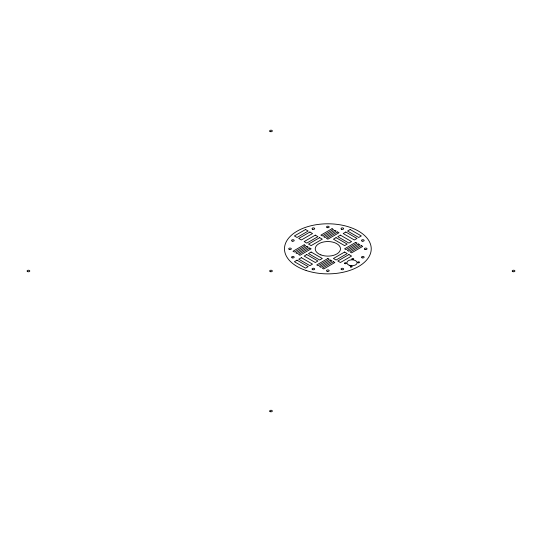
<?xml version="1.0" encoding="UTF-8"?>
<svg xmlns="http://www.w3.org/2000/svg" width="542" height="542" viewBox="0 0 542 542"><rect width="100%" height="100%" fill="white"/><g stroke="black" fill="none" stroke-linecap="round" stroke-linejoin="round"><path stroke-width="0.81" d="M327.876 258.493L316.738 264.936L318.127 265.736L329.272 259.293L327.876 258.493M355.728 242.376L344.59 248.825L345.986 249.625L357.124 243.182L355.728 242.376M330.667 260.099L319.523 266.542L320.918 267.348L332.063 260.905L330.667 260.099M358.519 243.988L347.381 250.431L348.777 251.237L359.915 244.788L358.519 243.988M333.459 261.705L322.314 268.154L323.709 268.954L334.854 262.511L333.459 261.705M361.311 245.594L350.173 252.037L351.562 252.843L362.706 246.4L361.311 245.594M305.553 229.517L294.401 235.953L297.03 237.471L308.181 231.034L305.553 229.517M309.902 232.023L298.744 238.46L301.372 239.977L312.524 233.541L309.902 232.023M315.315 235.147L304.164 241.59L306.786 243.107L317.937 236.664L315.315 235.147M304.164 244.808L293.012 251.244L294.401 252.05L305.553 245.614L304.164 244.808M332.043 228.71L320.891 235.147L322.287 235.953L333.438 229.517L332.043 228.71M319.658 237.66L308.506 244.096L311.128 245.614L322.287 239.171L319.658 237.66M306.948 246.42L295.797 252.857L297.192 253.663L308.344 247.22L306.948 246.42M334.827 230.323L323.676 236.759L325.071 237.565L336.223 231.129L334.827 230.323M309.739 248.026L298.588 254.469L299.977 255.268L311.128 248.832L309.739 248.026M337.619 231.929L326.467 238.372L327.863 239.171L339.014 232.735L337.619 231.929M297.03 260.194L294.401 261.711L305.553 268.148L308.181 266.63L297.03 260.194M301.372 257.687L298.744 259.205L309.902 265.641L312.524 264.123L301.372 257.687M306.786 254.557L304.164 256.075L315.315 262.511L317.937 261L306.786 254.557M311.128 252.05L308.506 253.568L319.658 260.004L322.287 258.493L311.128 252.05M336.06 237.66L333.438 239.171L344.59 245.614L347.212 244.096L336.06 237.66M340.403 235.147L337.781 236.664L348.933 243.107L351.555 241.59L340.403 235.147M345.823 232.023L343.194 233.541L354.346 239.977L356.975 238.46L345.823 232.023M350.166 229.517L347.537 231.034L358.689 237.471L361.318 235.953L350.166 229.517M344.59 252.05L333.438 258.493L336.06 260.004L347.212 253.568L344.59 252.05M348.933 254.557L337.781 261L340.403 262.511L351.555 256.075L348.933 254.557M27.493 271.549A1.341 0.772 0 0 0 29.735 271.203A1.341 0.772 0 0 0 28.096 270.255A1.341 0.772 0 0 0 27.493 271.549M270.052 131.51A1.341 0.772 0 0 0 272.294 131.157A1.341 0.772 0 0 0 270.654 130.209A1.341 0.772 0 0 0 270.052 131.51M512.888 271.671A1.341 0.772 0 0 0 514.9 271A1.341 0.772 0 0 0 512.888 270.329A1.341 0.772 0 0 0 512.888 271.671M270.052 411.588A1.341 0.772 0 0 0 272.294 411.243A1.341 0.772 0 0 0 270.654 410.294A1.341 0.772 0 0 0 270.052 411.588M270.329 271.671A1.341 0.772 0 0 0 272.341 271A1.341 0.772 0 0 0 270.329 270.329A1.341 0.772 0 0 0 270.329 271.671M306.176 270.519A43.374 25.04 0 0 0 371.229 248.832A43.374 25.04 0 0 0 306.176 227.145A43.374 25.04 0 0 0 306.176 270.519M320.878 254.903A12.615 7.283 0 0 0 340.451 249.293A12.615 7.283 0 0 0 322.246 242.308A12.615 7.283 0 0 0 320.878 254.903M341.643 269.652A1.294 0.745 0 0 0 343.635 269.056A1.294 0.745 0 0 0 341.751 268.358A1.294 0.745 0 0 0 341.643 269.652M349.197 265.248A5.129 2.961 0 0 0 357.124 262.931A5.129 2.961 0 0 0 349.692 260.133A5.129 2.961 0 0 0 349.197 265.248M352.28 259.408A0.928 0.535 0 0 0 353.709 258.974A0.928 0.535 0 0 0 352.341 258.48A0.928 0.535 0 0 0 352.28 259.408M350.735 267.043A0.928 0.535 0 0 0 352.158 266.61A0.928 0.535 0 0 0 350.796 266.108A0.928 0.535 0 0 0 350.735 267.043M344.888 263.669A0.928 0.535 0 0 0 346.324 263.249A0.928 0.535 0 0 0 344.976 262.741A0.928 0.535 0 0 0 344.888 263.669M358.099 262.768A0.928 0.535 0 0 0 359.542 262.348A0.928 0.535 0 0 0 358.187 261.84A0.928 0.535 0 0 0 358.099 262.768M312.673 269.672A1.328 0.766 0 0 0 314.699 269.049A1.328 0.766 0 0 0 312.748 268.351A1.328 0.766 0 0 0 312.673 269.672M292.192 257.843A1.328 0.766 0 0 0 294.211 257.22A1.328 0.766 0 0 0 292.26 256.522A1.328 0.766 0 0 0 292.192 257.843M289.313 249.483A1.328 0.766 0 0 0 291.332 248.859A1.328 0.766 0 0 0 289.381 248.155A1.328 0.766 0 0 0 289.313 249.483M292.192 241.122A1.328 0.766 0 0 0 294.211 240.492A1.328 0.766 0 0 0 292.26 239.794A1.328 0.766 0 0 0 292.192 241.122M312.673 229.293A1.328 0.766 0 0 0 314.699 228.663A1.328 0.766 0 0 0 312.748 227.965A1.328 0.766 0 0 0 312.673 229.293M362.131 257.843A1.328 0.766 0 0 0 364.156 257.22A1.328 0.766 0 0 0 362.205 256.522A1.328 0.766 0 0 0 362.131 257.843M365.01 249.483A1.328 0.766 0 0 0 367.036 248.859A1.328 0.766 0 0 0 365.084 248.155A1.328 0.766 0 0 0 365.01 249.483M362.131 241.122A1.328 0.766 0 0 0 364.156 240.492A1.328 0.766 0 0 0 362.205 239.794A1.328 0.766 0 0 0 362.131 241.122M341.65 229.293A1.328 0.766 0 0 0 343.669 228.663A1.328 0.766 0 0 0 341.717 227.965A1.328 0.766 0 0 0 341.65 229.293M327.165 227.626A1.328 0.766 0 0 0 329.184 227.003A1.328 0.766 0 0 0 327.233 226.305A1.328 0.766 0 0 0 327.165 227.626M327.165 271.339A1.328 0.766 0 0 0 329.184 270.709A1.328 0.766 0 0 0 327.233 270.011A1.328 0.766 0 0 0 327.165 271.339"/></g></svg>
